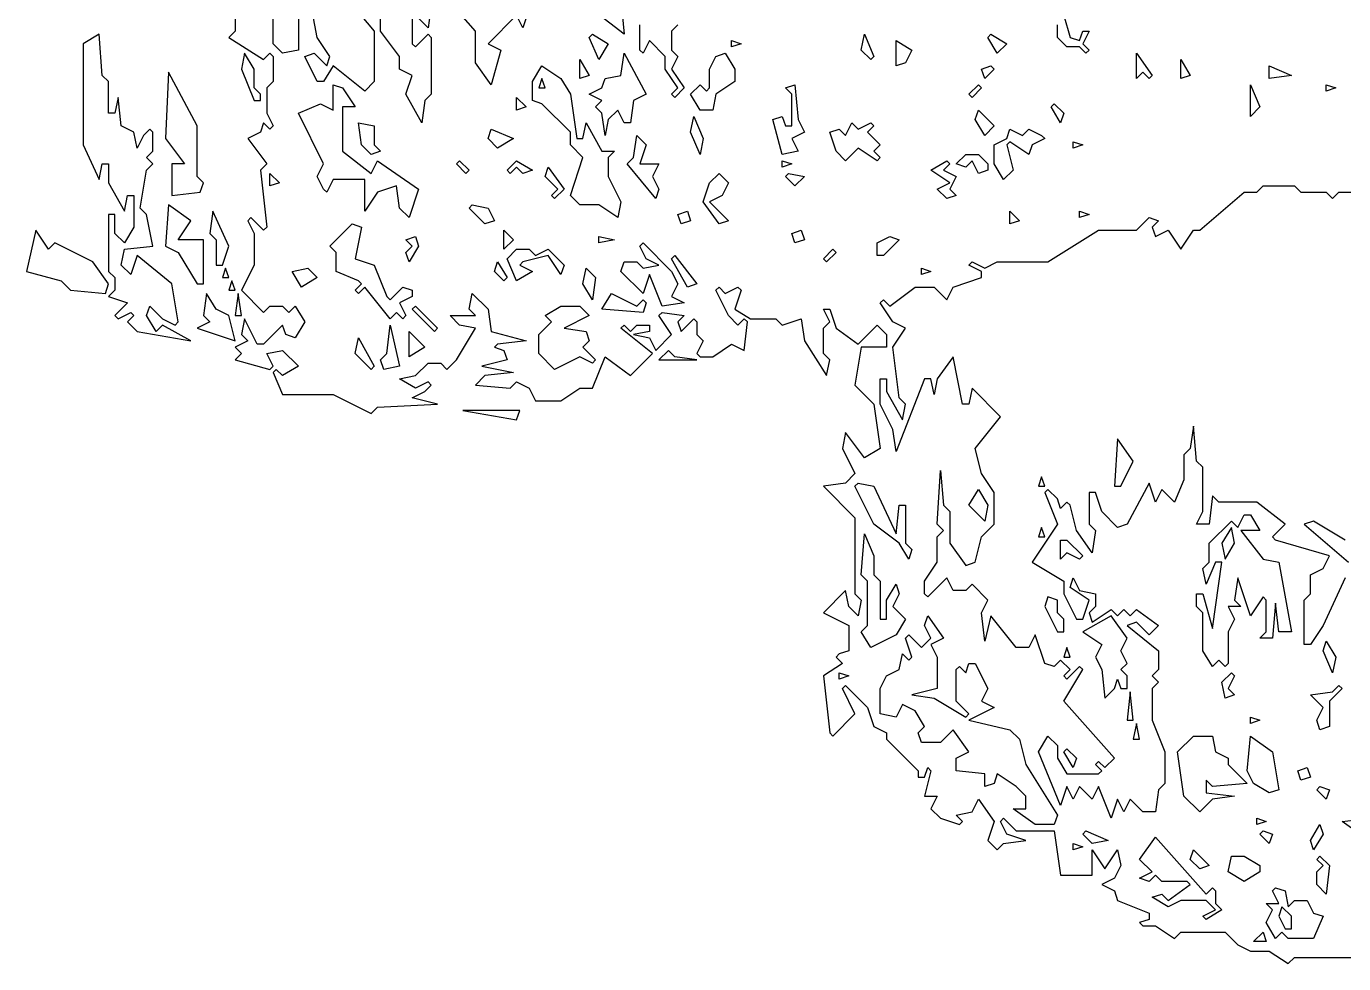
# Model space of a CAD drawing. Header units: millimetres. Extents: x -1861 to 1860, y -2 to 9002.
# Drawn here: x -1861 to -944, y 4035 to 4688 of the extents above; entities that cross this region are included whole.
import ezdxf

# ---------------------------------------------------------------- set-up
doc = ezdxf.new("R2010")
doc.units = ezdxf.units.MM
doc.layers.add('ALMOND-DRAW-PROFILE', color=7, linetype='Continuous', lineweight=25)

msp = doc.modelspace()

# ---------------------------------------------------------------- linework, layer by layer
at = {"layer": 'ALMOND-DRAW-PROFILE'}
for points in [[(-1510.59, 4700.34), (-1514.99, 4687.13), (-1519.39, 4695.94), (-1539.21, 4676.13), (-1530.4, 4671.72), (-1537.01, 4647.5), (-1548.01, 4662.92), (-1548.01, 4684.93), (-1578.84, 4720.16)], [(-1671.3, 4711.35), (-1671.3, 4671.72), (-1682.31, 4669.52), (-1688.91, 4676.13), (-1688.91, 4693.74)], [(-1640.48, 4711.35), (-1618.46, 4684.93), (-1618.46, 4649.71), (-1625.07, 4643.1), (-1647.08, 4660.71), (-1653.69, 4649.71), (-1658.09, 4649.71), (-1666.9, 4667.32), (-1660.29, 4669.52), (-1651.49, 4660.71), (-1649.29, 4667.32), (-1658.09, 4680.53), (-1662.49, 4702.54)], [(-1446.74, 4706.95), (-1444.54, 4682.73), (-1464.35, 4698.14)], [(-1142.93, 4711.35), (-1134.12, 4680.53), (-1127.51, 4678.33), (-1125.31, 4684.93), (-1120.91, 4684.93), (-1125.31, 4676.13), (-1120.91, 4671.72), (-1123.11, 4669.52), (-1127.51, 4673.92), (-1136.32, 4673.92), (-1142.93, 4680.53), (-1142.93, 4689.33)], [(-1715.33, 4698.14), (-1715.33, 4684.93), (-1719.74, 4680.53), (-1695.52, 4665.12), (-1691.12, 4669.52), (-1688.91, 4667.32), (-1688.91, 4649.71), (-1693.32, 4645.3), (-1693.32, 4627.69), (-1688.91, 4618.88), (-1691.12, 4616.68), (-1695.52, 4621.09), (-1697.72, 4614.48), (-1706.53, 4610.08), (-1693.32, 4592.47), (-1697.72, 4588.06), (-1693.32, 4548.43), (-1695.52, 4546.23), (-1704.32, 4555.04), (-1706.53, 4552.84), (-1702.12, 4544.03), (-1702.12, 4522.02), (-1710.93, 4504.4), (-1695.52, 4488.99), (-1691.12, 4493.4), (-1682.31, 4493.4), (-1677.91, 4488.99), (-1673.5, 4493.4), (-1666.9, 4482.39), (-1673.5, 4471.38), (-1680.11, 4473.58), (-1682.31, 4480.19), (-1695.52, 4466.98), (-1699.92, 4466.98), (-1708.73, 4484.59), (-1710.93, 4473.58), (-1706.53, 4469.18), (-1715.33, 4464.77), (-1710.93, 4460.37), (-1715.33, 4455.97), (-1691.12, 4449.36), (-1688.91, 4451.57), (-1693.32, 4460.37), (-1682.31, 4462.57), (-1671.3, 4451.57), (-1682.31, 4444.96), (-1686.71, 4449.36), (-1688.91, 4447.16), (-1682.31, 4431.75), (-1647.08, 4431.75), (-1620.67, 4418.54), (-1616.26, 4422.95), (-1574.43, 4425.15), (-1592.04, 4429.55), (-1583.24, 4433.95), (-1578.84, 4438.36), (-1581.04, 4440.56), (-1589.84, 4436.15), (-1600.85, 4442.76), (-1589.84, 4444.96), (-1581.04, 4453.77), (-1572.23, 4453.77), (-1567.83, 4449.36), (-1561.22, 4455.97), (-1548.01, 4477.98), (-1559.02, 4480.19), (-1565.63, 4486.79), (-1548.01, 4486.79), (-1552.42, 4491.19), (-1550.21, 4502.2), (-1539.21, 4491.19), (-1537.01, 4475.78), (-1512.79, 4469.18), (-1532.6, 4466.98), (-1534.8, 4464.77), (-1528.2, 4462.57), (-1526, 4455.97), (-1543.61, 4451.57), (-1521.59, 4447.16), (-1541.41, 4444.96), (-1548.01, 4438.36), (-1523.8, 4436.15), (-1519.39, 4440.56), (-1510.59, 4436.15), (-1506.18, 4427.35), (-1488.57, 4427.35), (-1475.36, 4436.15), (-1466.56, 4436.15), (-1457.75, 4458.17), (-1440.14, 4444.96), (-1424.73, 4460.37), (-1446.74, 4477.98), (-1444.54, 4480.19), (-1440.14, 4475.78), (-1435.73, 4480.19), (-1426.93, 4480.19), (-1426.93, 4475.78), (-1437.94, 4473.58), (-1426.93, 4471.38), (-1422.52, 4462.57), (-1411.52, 4473.58), (-1420.32, 4486.79), (-1418.12, 4488.99), (-1402.71, 4486.79), (-1407.11, 4482.39), (-1404.91, 4475.78), (-1396.11, 4484.59), (-1393.9, 4482.39), (-1393.9, 4473.58), (-1389.5, 4469.18), (-1393.9, 4460.37), (-1391.7, 4458.17), (-1382.9, 4458.17), (-1369.69, 4466.98), (-1360.88, 4462.57), (-1358.68, 4482.39), (-1360.88, 4484.59), (-1365.28, 4480.19), (-1371.89, 4486.79), (-1380.69, 4504.4), (-1378.49, 4506.6), (-1374.09, 4502.2), (-1365.28, 4506.6), (-1363.08, 4504.4), (-1367.49, 4491.19), (-1356.48, 4484.59), (-1338.86, 4484.59), (-1334.46, 4480.19), (-1321.25, 4484.59), (-1319.05, 4469.18), (-1303.64, 4444.96), (-1301.44, 4455.97), (-1305.84, 4460.37), (-1305.84, 4477.98), (-1301.44, 4482.39), (-1305.84, 4491.19), (-1301.44, 4491.19), (-1297.03, 4477.98), (-1281.62, 4466.98), (-1268.41, 4480.19), (-1261.81, 4473.58), (-1261.81, 4464.77), (-1279.42, 4464.77), (-1283.83, 4438.36), (-1270.62, 4425.15), (-1266.21, 4394.32), (-1277.22, 4387.72), (-1290.43, 4405.33), (-1292.63, 4394.32), (-1283.83, 4376.71), (-1290.43, 4370.11), (-1305.84, 4367.91), (-1283.83, 4345.89), (-1283.83, 4293.05), (-1279.42, 4288.65), (-1281.62, 4277.64), (-1288.23, 4284.25), (-1290.43, 4295.25), (-1305.84, 4279.84), (-1288.23, 4271.04), (-1288.23, 4253.42), (-1294.83, 4251.22), (-1297.03, 4249.02), (-1292.63, 4244.62), (-1305.84, 4235.81), (-1301.44, 4196.18), (-1299.24, 4193.98), (-1283.83, 4209.39), (-1292.63, 4227.01), (-1290.43, 4229.21), (-1275.02, 4213.8), (-1270.62, 4200.59), (-1261.81, 4196.18), (-1261.81, 4191.78), (-1239.79, 4169.77), (-1239.79, 4165.36), (-1235.39, 4165.36), (-1233.19, 4171.97), (-1230.99, 4169.77), (-1235.39, 4152.15), (-1226.58, 4152.15), (-1230.99, 4143.35), (-1224.38, 4136.74), (-1211.17, 4132.34), (-1208.97, 4134.54), (-1213.38, 4138.94), (-1202.37, 4141.14), (-1197.96, 4149.95), (-1186.96, 4134.54), (-1191.36, 4121.33), (-1184.76, 4114.73), (-1180.35, 4119.13), (-1164.94, 4121.33), (-1178.15, 4125.73), (-1182.55, 4134.54), (-1180.35, 4136.74), (-1171.55, 4127.94), (-1145.13, 4127.94), (-1140.72, 4097.11), (-1118.71, 4097.11), (-1118.71, 4114.73), (-1109.9, 4101.52), (-1101.1, 4114.73), (-1098.89, 4103.72), (-1103.3, 4094.91), (-1112.1, 4090.51), (-1103.3, 4086.11), (-1101.1, 4079.5), (-1079.08, 4070.69), (-1079.08, 4066.29), (-1085.68, 4064.09), (-1083.48, 4061.89), (-1074.68, 4061.89), (-1061.47, 4053.08), (-1057.06, 4057.49), (-1026.24, 4057.49), (-1017.44, 4048.68), (-1008.63, 4044.28), (-995.42, 4044.28), (-982.21, 4035.47), (-977.81, 4039.87), (-929.37, 4039.87)], [(-1592.04, 4693.74), (-1592.04, 4676.13), (-1589.84, 4673.92), (-1581.04, 4682.73), (-1578.84, 4680.53), (-1578.84, 4640.9), (-1583.24, 4636.5), (-1585.44, 4621.09), (-1596.45, 4640.9), (-1592.04, 4654.11), (-1600.85, 4658.51), (-1600.85, 4667.32), (-1614.06, 4684.93), (-1614.06, 4698.14)], [(-1578.84, 4702.54), (-1581.04, 4687.13), (-1589.84, 4695.94)], [(-1407.11, 4689.33), (-1411.52, 4684.93), (-1411.52, 4671.72), (-1407.11, 4667.32), (-1411.52, 4658.51), (-1402.71, 4645.3), (-1409.31, 4638.7), (-1411.52, 4640.9), (-1407.11, 4645.3), (-1415.92, 4658.51), (-1415.92, 4667.32), (-1426.93, 4678.33), (-1431.33, 4669.52), (-1433.53, 4671.72), (-1433.53, 4689.33)], [(-942.58, 4304.06), (-957.99, 4271.04), (-966.8, 4257.83), (-971.2, 4257.83), (-971.2, 4288.65), (-966.8, 4293.05), (-966.8, 4306.26), (-957.99, 4310.67), (-953.59, 4319.47), (-991.02, 4330.48), (-993.22, 4332.68), (-984.41, 4341.49), (-1004.23, 4356.9), (-1030.65, 4356.9), (-1035.05, 4361.3), (-1037.25, 4341.49), (-1046.06, 4341.49), (-1041.65, 4350.29), (-1041.65, 4381.12), (-1046.06, 4385.52), (-1048.26, 4409.74), (-1050.46, 4394.32), (-1054.86, 4389.92), (-1054.86, 4372.31), (-1061.47, 4356.9), (-1070.27, 4365.7), (-1074.68, 4356.9), (-1079.08, 4370.11), (-1094.49, 4341.49), (-1101.1, 4339.29), (-1112.1, 4350.29), (-1116.51, 4363.5), (-1120.91, 4363.5), (-1120.91, 4341.49), (-1116.51, 4337.08), (-1118.71, 4321.67), (-1129.72, 4337.08), (-1134.12, 4354.7), (-1136.32, 4356.9), (-1140.72, 4352.5), (-1142.93, 4359.1), (-1149.53, 4365.7), (-1151.73, 4363.5), (-1142.93, 4341.49), (-1160.54, 4315.07), (-1138.52, 4301.86), (-1138.52, 4293.05), (-1129.72, 4275.44), (-1125.31, 4275.44), (-1120.91, 4288.65), (-1134.12, 4297.46), (-1131.92, 4304.06), (-1127.51, 4295.25), (-1116.51, 4293.05), (-1116.51, 4284.25), (-1120.91, 4279.84), (-1118.71, 4273.24), (-1105.5, 4282.05), (-1101.1, 4277.64), (-1096.69, 4282.05), (-1092.29, 4277.64), (-1087.89, 4282.05), (-1072.48, 4271.04), (-1079.08, 4264.43), (-1087.89, 4273.24), (-1094.49, 4271.04), (-1072.48, 4253.42), (-1072.48, 4240.22), (-1076.88, 4235.81), (-1072.48, 4231.41), (-1076.88, 4227.01), (-1076.88, 4204.99), (-1068.07, 4182.97), (-1068.07, 4160.96), (-1072.48, 4156.56), (-1074.68, 4141.14), (-1083.48, 4141.14), (-1092.29, 4149.95), (-1096.69, 4141.14), (-1101.1, 4149.95), (-1105.5, 4136.74), (-1114.31, 4158.76), (-1118.71, 4149.95), (-1127.51, 4158.76), (-1131.92, 4149.95), (-1136.32, 4158.76), (-1140.72, 4145.55), (-1156.13, 4182.97), (-1149.53, 4193.98), (-1142.93, 4187.38), (-1142.93, 4178.57), (-1136.32, 4167.56), (-1114.31, 4167.56), (-1112.1, 4169.77), (-1116.51, 4174.17), (-1114.31, 4176.37), (-1109.9, 4171.97), (-1103.3, 4178.57), (-1138.52, 4218.2), (-1125.31, 4240.22), (-1127.51, 4242.42), (-1136.32, 4233.61), (-1138.52, 4235.81), (-1134.12, 4240.22), (-1140.72, 4246.82), (-1145.13, 4242.42), (-1151.73, 4244.62), (-1158.34, 4264.43), (-1162.74, 4255.63), (-1171.55, 4255.63), (-1189.16, 4277.64), (-1193.56, 4260.03), (-1195.76, 4279.84), (-1191.36, 4288.65), (-1202.37, 4299.66), (-1206.77, 4295.25), (-1215.58, 4295.25), (-1219.98, 4304.06), (-1233.19, 4290.85), (-1235.39, 4293.05), (-1235.39, 4301.86), (-1226.58, 4315.07), (-1226.58, 4332.68), (-1222.18, 4337.08), (-1226.58, 4341.49), (-1224.38, 4378.91), (-1222.18, 4354.7), (-1217.78, 4350.29), (-1217.78, 4328.28), (-1206.77, 4312.87), (-1200.17, 4315.07), (-1195.76, 4332.68), (-1186.96, 4341.49), (-1186.96, 4363.5), (-1195.76, 4376.71), (-1200.17, 4394.32), (-1182.55, 4416.34), (-1202.37, 4436.15), (-1204.57, 4425.15), (-1208.97, 4425.15), (-1215.58, 4458.17), (-1226.58, 4442.76), (-1228.79, 4431.75), (-1230.99, 4442.76), (-1235.39, 4442.76), (-1255.21, 4392.12), (-1257.41, 4407.53), (-1266.21, 4425.15), (-1266.21, 4442.76), (-1261.81, 4442.76), (-1261.81, 4433.95), (-1250.8, 4414.14), (-1248.6, 4425.15), (-1253, 4429.55), (-1257.41, 4464.77), (-1248.6, 4477.98), (-1257.41, 4482.39), (-1266.21, 4495.6), (-1264.01, 4497.8), (-1259.61, 4493.4), (-1242, 4506.6), (-1228.79, 4506.6), (-1219.98, 4497.8), (-1215.58, 4506.6), (-1195.76, 4513.21), (-1195.76, 4517.61), (-1204.57, 4522.02), (-1202.37, 4524.22), (-1193.56, 4519.81), (-1184.76, 4524.22), (-1149.53, 4524.22), (-1114.31, 4546.23), (-1087.89, 4546.23), (-1079.08, 4555.04), (-1072.48, 4552.84), (-1076.88, 4548.43), (-1074.68, 4541.83), (-1065.87, 4546.23), (-1057.06, 4533.02), (-1048.26, 4546.23), (-1043.85, 4546.23), (-1013.03, 4572.65), (-1004.23, 4572.65), (-999.82, 4577.05), (-977.81, 4577.05), (-973.4, 4572.65), (-955.79, 4572.65), (-951.39, 4568.25), (-946.99, 4572.65), (-938.18, 4572.65)], [(-942.58, 4330.48), (-964.6, 4343.69), (-971.2, 4341.49), (-940.38, 4315.07)]]:
    msp.add_lwpolyline(points, dxfattribs=at)
for points in [[(-1746.15, 4469.18), (-1765.97, 4480.19), (-1770.37, 4475.78), (-1776.98, 4486.79), (-1774.77, 4493.4), (-1765.97, 4484.59), (-1757.16, 4480.19), (-1754.96, 4482.39), (-1759.36, 4508.81), (-1783.58, 4528.62), (-1787.98, 4515.41), (-1794.59, 4522.02), (-1792.39, 4533.02), (-1772.57, 4535.23), (-1776.98, 4557.24), (-1781.38, 4561.64), (-1776.98, 4588.06), (-1772.57, 4592.47), (-1776.98, 4596.87), (-1772.57, 4601.27), (-1772.57, 4614.48), (-1774.77, 4616.68), (-1779.18, 4612.28), (-1783.58, 4603.47), (-1785.78, 4614.48), (-1794.59, 4618.88), (-1796.79, 4638.7), (-1798.99, 4627.69), (-1803.4, 4627.69), (-1803.4, 4649.71), (-1807.8, 4654.11), (-1810, 4682.73), (-1821.01, 4676.13), (-1821.01, 4605.68), (-1810, 4581.46), (-1807.8, 4592.47), (-1803.4, 4592.47), (-1803.4, 4579.26), (-1792.39, 4559.44), (-1790.19, 4570.45), (-1785.78, 4570.45), (-1785.78, 4548.43), (-1792.39, 4537.43), (-1798.99, 4544.03), (-1798.99, 4557.24), (-1803.4, 4557.24), (-1803.4, 4517.61), (-1798.99, 4513.21), (-1798.99, 4504.4), (-1803.4, 4500), (-1790.19, 4495.6), (-1798.99, 4486.79), (-1796.79, 4484.59), (-1787.98, 4488.99), (-1785.78, 4486.79), (-1790.19, 4482.39), (-1783.58, 4475.78)], [(-1462.15, 4665.12), (-1468.76, 4680.53), (-1466.56, 4682.73), (-1455.55, 4676.13)], [(-1369.69, 4673.92), (-1369.69, 4678.33), (-1363.08, 4676.13)], [(-1272.82, 4665.12), (-1279.42, 4671.72), (-1277.22, 4682.73), (-1270.62, 4667.32)], [(-1255.21, 4660.71), (-1255.21, 4678.33), (-1244.2, 4671.72), (-1248.6, 4662.92)], [(-1184.76, 4669.52), (-1191.36, 4680.53), (-1189.16, 4682.73), (-1178.15, 4676.13)], [(-1702.12, 4636.5), (-1697.72, 4636.5), (-1697.72, 4640.9), (-1702.12, 4645.3), (-1702.12, 4658.51), (-1708.73, 4669.52), (-1710.93, 4658.51)], [(-1457.75, 4612.28), (-1459.95, 4627.69), (-1464.35, 4632.09), (-1459.95, 4636.5), (-1468.76, 4640.9), (-1459.95, 4645.3), (-1457.75, 4651.91), (-1446.74, 4654.11), (-1444.54, 4669.52), (-1429.13, 4640.9), (-1437.94, 4636.5), (-1440.14, 4621.09), (-1444.54, 4621.09), (-1448.94, 4629.89), (-1455.55, 4623.29)], [(-1391.7, 4629.89), (-1398.31, 4640.9), (-1391.7, 4647.5), (-1387.3, 4643.1), (-1385.1, 4645.3), (-1385.1, 4658.51), (-1380.69, 4667.32), (-1374.09, 4669.52), (-1367.49, 4658.51), (-1367.49, 4649.71), (-1380.69, 4640.9), (-1382.9, 4629.89)], [(-1087.89, 4651.91), (-1087.89, 4669.52), (-1076.88, 4654.11), (-1079.08, 4651.91), (-1083.48, 4656.31)], [(-1448.94, 4555.04), (-1462.15, 4563.85), (-1475.36, 4563.85), (-1481.97, 4570.45), (-1473.16, 4596.87), (-1481.97, 4605.68), (-1481.97, 4614.48), (-1501.78, 4634.3), (-1508.39, 4636.5), (-1508.39, 4649.71), (-1501.78, 4660.71), (-1488.57, 4651.91), (-1481.97, 4640.9), (-1477.56, 4610.08), (-1473.16, 4610.08), (-1470.96, 4621.09), (-1459.95, 4601.27), (-1451.14, 4601.27), (-1455.55, 4596.87), (-1455.55, 4583.66), (-1446.74, 4566.05)], [(-1475.36, 4651.91), (-1475.36, 4665.12), (-1468.76, 4654.11)], [(-1193.56, 4651.91), (-1195.76, 4658.51), (-1189.16, 4660.71), (-1186.96, 4658.51)], [(-1057.06, 4651.91), (-1057.06, 4665.12), (-1050.46, 4654.11)], [(-995.42, 4651.91), (-995.42, 4660.71), (-980.01, 4654.11)], [(-1759.36, 4570.45), (-1739.55, 4572.65), (-1737.35, 4579.26), (-1741.75, 4583.66), (-1741.75, 4618.88), (-1761.57, 4656.31), (-1763.77, 4610.08), (-1750.56, 4592.47), (-1759.36, 4592.47)], [(-1503.98, 4645.3), (-1499.58, 4645.3), (-1501.78, 4651.91)], [(-1594.25, 4555.04), (-1600.85, 4561.64), (-1603.05, 4577.05), (-1616.26, 4572.65), (-1625.07, 4559.44), (-1625.07, 4581.46), (-1647.08, 4581.46), (-1651.49, 4572.65), (-1653.69, 4574.85), (-1658.09, 4583.66), (-1653.69, 4592.47), (-1671.3, 4627.69), (-1655.89, 4634.3), (-1647.08, 4629.89), (-1647.08, 4647.5), (-1640.48, 4645.3), (-1631.67, 4632.09), (-1640.48, 4632.09), (-1640.48, 4601.27), (-1620.67, 4585.86), (-1616.26, 4594.67), (-1587.64, 4574.85)], [(-1334.46, 4599.07), (-1341.07, 4623.29), (-1334.46, 4625.49), (-1332.26, 4618.88), (-1327.86, 4618.88), (-1327.86, 4640.9), (-1332.26, 4645.3), (-1325.66, 4647.5), (-1323.45, 4623.29), (-1319.05, 4614.48), (-1327.86, 4610.08), (-1323.45, 4601.27)], [(-1202.37, 4638.7), (-1204.57, 4640.9), (-1197.96, 4647.5), (-1195.76, 4645.3)], [(-1008.63, 4625.49), (-1008.63, 4647.5), (-1002.03, 4632.09)], [(-955.79, 4643.1), (-955.79, 4647.5), (-949.19, 4645.3)], [(-1519.39, 4629.89), (-1519.39, 4638.7), (-1512.79, 4632.09)], [(-1140.72, 4621.09), (-1147.33, 4632.09), (-1145.13, 4634.3), (-1138.52, 4627.69)], [(-1391.7, 4599.07), (-1398.31, 4614.48), (-1396.11, 4625.49), (-1389.5, 4610.08)], [(-1193.56, 4612.28), (-1200.17, 4623.29), (-1197.96, 4629.89), (-1186.96, 4618.88)], [(-1620.67, 4599.07), (-1627.27, 4605.68), (-1629.47, 4621.09), (-1618.46, 4618.88), (-1618.46, 4605.68), (-1614.06, 4601.27)], [(-1532.6, 4603.47), (-1539.21, 4610.08), (-1537.01, 4616.68), (-1521.59, 4610.08)], [(-1422.52, 4568.25), (-1442.34, 4592.47), (-1437.94, 4596.87), (-1435.73, 4612.28), (-1429.13, 4605.68), (-1433.53, 4592.47), (-1420.32, 4592.47), (-1424.73, 4583.66), (-1420.32, 4574.85)], [(-1290.43, 4594.67), (-1297.03, 4601.27), (-1301.44, 4614.48), (-1294.83, 4616.68), (-1290.43, 4612.28), (-1286.03, 4621.09), (-1281.62, 4616.68), (-1272.82, 4621.09), (-1270.62, 4618.88), (-1275.02, 4614.48), (-1266.21, 4605.68), (-1270.62, 4601.27), (-1266.21, 4596.87), (-1268.41, 4594.67), (-1281.62, 4603.47)], [(-1180.35, 4581.46), (-1186.96, 4592.47), (-1186.96, 4605.68), (-1178.15, 4610.08), (-1175.95, 4616.68), (-1167.14, 4612.28), (-1162.74, 4616.68), (-1153.93, 4612.28), (-1151.73, 4610.08), (-1160.54, 4605.68), (-1162.74, 4599.07), (-1175.95, 4607.88), (-1178.15, 4605.68), (-1173.75, 4588.06)], [(-1131.92, 4603.47), (-1131.92, 4607.88), (-1125.31, 4605.68)], [(-1554.62, 4585.86), (-1561.22, 4592.47), (-1559.02, 4594.67), (-1552.42, 4588.06)], [(-1523.8, 4585.86), (-1526, 4588.06), (-1519.39, 4594.67), (-1508.39, 4588.06), (-1514.99, 4585.86), (-1519.39, 4590.26)], [(-1334.46, 4590.26), (-1334.46, 4594.67), (-1327.86, 4592.47)], [(-1219.98, 4568.25), (-1226.58, 4574.85), (-1217.78, 4579.26), (-1230.99, 4588.06), (-1219.98, 4594.67), (-1217.78, 4592.47), (-1222.18, 4588.06), (-1213.38, 4583.66), (-1217.78, 4574.85), (-1213.38, 4570.45)], [(-1197.96, 4585.86), (-1202.37, 4594.67), (-1206.77, 4590.26), (-1213.38, 4592.47), (-1206.77, 4599.07), (-1197.96, 4599.07), (-1191.36, 4592.47), (-1191.36, 4588.06)], [(-1691.12, 4577.05), (-1691.12, 4585.86), (-1684.51, 4579.26)], [(-1492.97, 4568.25), (-1495.18, 4570.45), (-1490.77, 4574.85), (-1499.58, 4583.66), (-1497.38, 4590.26), (-1486.37, 4574.85)], [(-1378.49, 4550.64), (-1389.5, 4566.05), (-1385.1, 4579.26), (-1378.49, 4585.86), (-1371.89, 4579.26), (-1376.29, 4570.45), (-1385.1, 4566.05), (-1371.89, 4552.84)], [(-1325.66, 4577.05), (-1332.26, 4583.66), (-1330.06, 4585.86), (-1319.05, 4583.66)], [(-1741.75, 4508.81), (-1737.35, 4508.81), (-1737.35, 4539.63), (-1754.96, 4539.63), (-1746.15, 4552.84), (-1761.57, 4563.85), (-1763.77, 4535.23), (-1754.96, 4530.82)], [(-1728.54, 4522.02), (-1724.14, 4522.02), (-1719.74, 4535.23), (-1730.74, 4559.44), (-1732.94, 4544.03), (-1728.54, 4539.63)], [(-1541.41, 4550.64), (-1552.42, 4561.64), (-1550.21, 4563.85), (-1539.21, 4561.64), (-1534.8, 4552.84)], [(-1404.91, 4550.64), (-1407.11, 4557.24), (-1400.51, 4559.44), (-1398.31, 4552.84)], [(-1175.95, 4550.64), (-1175.95, 4559.44), (-1169.34, 4552.84)], [(-1127.51, 4555.04), (-1127.51, 4559.44), (-1120.91, 4557.24)], [(-1607.46, 4484.59), (-1625.07, 4506.6), (-1629.47, 4502.2), (-1631.67, 4504.4), (-1627.27, 4508.81), (-1629.47, 4511.01), (-1644.88, 4517.61), (-1644.88, 4530.82), (-1649.29, 4535.23), (-1633.87, 4550.64), (-1627.27, 4548.43), (-1631.67, 4526.42), (-1618.46, 4522.02), (-1609.66, 4500), (-1607.46, 4497.8), (-1598.65, 4506.6), (-1592.04, 4504.4), (-1592.04, 4500), (-1600.85, 4495.6), (-1596.45, 4486.79), (-1598.65, 4484.59), (-1603.05, 4488.99)], [(-1829.81, 4504.4), (-1805.6, 4502.2), (-1803.4, 4508.81), (-1814.4, 4524.22), (-1840.82, 4537.43), (-1845.22, 4533.02), (-1854.03, 4546.23), (-1860.64, 4517.61), (-1836.42, 4511.01)], [(-1594.25, 4524.22), (-1596.45, 4530.82), (-1592.04, 4535.23), (-1596.45, 4539.63), (-1589.84, 4541.83), (-1587.64, 4535.23)], [(-1528.2, 4533.02), (-1528.2, 4546.23), (-1521.59, 4539.63)], [(-1462.15, 4537.43), (-1462.15, 4541.83), (-1451.14, 4539.63)], [(-1325.66, 4537.43), (-1327.86, 4544.03), (-1321.25, 4546.23), (-1319.05, 4539.63)], [(-1268.41, 4528.62), (-1268.41, 4537.43), (-1259.61, 4541.83), (-1253, 4539.63), (-1264.01, 4528.62)], [(-1519.39, 4511.01), (-1526, 4526.42), (-1519.39, 4533.02), (-1510.59, 4533.02), (-1506.18, 4528.62), (-1497.38, 4533.02), (-1486.37, 4522.02), (-1488.57, 4515.41), (-1497.38, 4528.62), (-1514.99, 4524.22), (-1517.19, 4522.02), (-1508.39, 4517.61)], [(-1418.12, 4493.4), (-1426.93, 4515.41), (-1431.33, 4502.2), (-1446.74, 4517.61), (-1444.54, 4524.22), (-1435.73, 4524.22), (-1431.33, 4519.81), (-1420.32, 4522.02), (-1429.13, 4526.42), (-1433.53, 4535.23), (-1431.33, 4537.43), (-1411.52, 4517.61), (-1407.11, 4508.81), (-1411.52, 4500), (-1402.71, 4495.6)], [(-1303.64, 4524.22), (-1305.84, 4526.42), (-1299.24, 4533.02), (-1297.03, 4530.82)], [(-1528.2, 4511.01), (-1534.8, 4517.61), (-1532.6, 4524.22), (-1526, 4513.21)], [(-1400.51, 4506.6), (-1411.52, 4526.42), (-1409.31, 4528.62), (-1393.9, 4508.81)], [(-1724.14, 4513.21), (-1719.74, 4513.21), (-1721.94, 4519.81)], [(-1669.1, 4506.6), (-1675.7, 4517.61), (-1664.7, 4519.81), (-1658.09, 4513.21)], [(-1466.56, 4497.8), (-1473.16, 4508.81), (-1470.96, 4519.81), (-1464.35, 4513.21)], [(-1237.59, 4515.41), (-1237.59, 4519.81), (-1230.99, 4517.61)], [(-1719.74, 4504.4), (-1715.33, 4504.4), (-1717.53, 4511.01)], [(-1715.33, 4469.18), (-1719.74, 4486.79), (-1728.54, 4491.19), (-1735.15, 4502.2), (-1737.35, 4486.79), (-1732.94, 4482.39), (-1741.75, 4477.98)], [(-1715.33, 4486.79), (-1710.93, 4486.79), (-1713.13, 4502.2)], [(-1576.63, 4475.78), (-1592.04, 4491.19), (-1589.84, 4493.4), (-1574.43, 4477.98)], [(-1492.97, 4449.36), (-1503.98, 4460.37), (-1503.98, 4473.58), (-1495.18, 4482.39), (-1499.58, 4486.79), (-1488.57, 4493.4), (-1475.36, 4493.4), (-1468.76, 4486.79), (-1486.37, 4477.98), (-1470.96, 4475.78), (-1468.76, 4469.18), (-1473.16, 4464.77), (-1464.35, 4455.97), (-1466.56, 4453.77), (-1475.36, 4458.17)], [(-1459.95, 4491.19), (-1453.35, 4502.2), (-1435.73, 4493.4), (-1431.33, 4497.8), (-1429.13, 4495.6), (-1431.33, 4488.99)], [(-1611.86, 4449.36), (-1614.06, 4455.97), (-1609.66, 4460.37), (-1607.46, 4480.19), (-1600.85, 4451.57)], [(-1594.25, 4458.17), (-1594.25, 4475.78), (-1583.24, 4464.77)], [(-1620.67, 4449.36), (-1631.67, 4460.37), (-1629.47, 4471.38), (-1618.46, 4451.57)], [(-1420.32, 4455.97), (-1393.9, 4455.97), (-1409.31, 4458.17), (-1413.72, 4462.57)], [(-1519.39, 4414.14), (-1517.19, 4420.74), (-1556.82, 4420.74)], [(-1103.3, 4367.91), (-1098.89, 4367.91), (-1090.09, 4385.52), (-1101.1, 4400.93)], [(-1156.13, 4367.91), (-1151.73, 4367.91), (-1153.93, 4374.51)], [(-1246.4, 4317.27), (-1253, 4328.28), (-1270.62, 4341.49), (-1283.83, 4367.91), (-1281.62, 4370.11), (-1270.62, 4367.91), (-1255.21, 4334.88), (-1253, 4354.7), (-1248.6, 4354.7), (-1248.6, 4328.28), (-1244.2, 4323.87)], [(-1193.56, 4343.69), (-1204.57, 4354.7), (-1197.96, 4365.7), (-1191.36, 4354.7)], [(-1035.05, 4242.42), (-1041.65, 4253.42), (-1041.65, 4279.84), (-1046.06, 4284.25), (-1046.06, 4293.05), (-1041.65, 4293.05), (-1035.05, 4268.84), (-1028.44, 4315.07), (-1032.85, 4315.07), (-1039.45, 4299.66), (-1041.65, 4310.67), (-1037.25, 4315.07), (-1037.25, 4328.28), (-1021.84, 4343.69), (-1017.44, 4339.29), (-1013.03, 4348.09), (-1008.63, 4348.09), (-1002.03, 4337.08), (-1015.23, 4337.08), (-999.82, 4317.27), (-988.82, 4315.07), (-980.01, 4266.63), (-988.82, 4266.63), (-991.02, 4286.45), (-993.22, 4262.23), (-1002.03, 4262.23), (-997.62, 4266.63), (-997.62, 4288.65), (-999.82, 4290.85), (-1008.63, 4277.64), (-1017.44, 4304.06), (-1019.64, 4288.65), (-1015.23, 4284.25), (-1024.04, 4284.25), (-1019.64, 4275.44), (-1024.04, 4266.63), (-1024.04, 4244.62), (-1026.24, 4242.42), (-1030.65, 4246.82)], [(-1156.13, 4332.68), (-1151.73, 4332.68), (-1153.93, 4339.29)], [(-1026.24, 4317.27), (-1019.64, 4328.28), (-1021.84, 4339.29), (-1028.44, 4328.28)], [(-1272.82, 4255.63), (-1279.42, 4266.63), (-1275.02, 4271.04), (-1275.02, 4301.86), (-1279.42, 4306.26), (-1277.22, 4334.88), (-1270.62, 4319.47), (-1270.62, 4306.26), (-1266.21, 4301.86), (-1266.21, 4275.44), (-1261.81, 4275.44), (-1261.81, 4288.65), (-1255.21, 4299.66), (-1253, 4293.05), (-1257.41, 4284.25), (-1248.6, 4275.44), (-1255.21, 4264.43)], [(-1140.72, 4317.27), (-1140.72, 4330.48), (-1136.32, 4330.48), (-1125.31, 4319.47), (-1127.51, 4317.27), (-1136.32, 4321.67)], [(-1142.93, 4266.63), (-1138.52, 4266.63), (-1138.52, 4275.44), (-1142.93, 4279.84), (-1142.93, 4288.65), (-1149.53, 4290.85), (-1151.73, 4284.25)], [(-1158.34, 4132.34), (-1173.75, 4143.35), (-1164.94, 4143.35), (-1164.94, 4152.15), (-1171.55, 4158.76), (-1184.76, 4167.56), (-1186.96, 4160.96), (-1193.56, 4158.76), (-1193.56, 4167.56), (-1213.38, 4169.77), (-1213.38, 4178.57), (-1204.57, 4182.97), (-1215.58, 4198.39), (-1224.38, 4189.58), (-1237.59, 4189.58), (-1239.79, 4196.18), (-1235.39, 4200.59), (-1242, 4211.59), (-1250.8, 4216), (-1255.21, 4207.19), (-1266.21, 4209.39), (-1266.21, 4227.01), (-1261.81, 4235.81), (-1253, 4240.22), (-1250.8, 4251.22), (-1246.4, 4246.82), (-1244.2, 4249.02), (-1248.6, 4262.23), (-1246.4, 4264.43), (-1237.59, 4255.63), (-1230.99, 4262.23), (-1235.39, 4271.04), (-1233.19, 4277.64), (-1222.18, 4262.23), (-1230.99, 4257.83), (-1226.58, 4249.02), (-1226.58, 4227.01), (-1244.2, 4222.6), (-1228.79, 4220.4), (-1206.77, 4207.19), (-1204.57, 4209.39), (-1213.38, 4218.2), (-1213.38, 4240.22), (-1211.17, 4242.42), (-1206.77, 4238.01), (-1204.57, 4244.62), (-1200.17, 4244.62), (-1191.36, 4227.01), (-1195.76, 4218.2), (-1186.96, 4213.8), (-1204.57, 4204.99), (-1175.95, 4198.39), (-1169.34, 4191.78), (-1164.94, 4174.17), (-1142.93, 4138.94), (-1145.13, 4132.34)], [(-1109.9, 4220.4), (-1103.3, 4227.01), (-1101.1, 4233.61), (-1098.89, 4227.01), (-1094.49, 4227.01), (-1094.49, 4235.81), (-1098.89, 4240.22), (-1094.49, 4244.62), (-1098.89, 4253.42), (-1094.49, 4262.23), (-1105.5, 4277.64), (-1125.31, 4266.63), (-1112.1, 4257.83), (-1116.51, 4249.02), (-1112.1, 4240.22)], [(-1138.52, 4249.02), (-1134.12, 4249.02), (-1136.32, 4255.63)], [(-951.39, 4238.01), (-957.99, 4253.42), (-955.79, 4260.03), (-949.19, 4249.02)], [(-1294.83, 4233.61), (-1294.83, 4238.01), (-1288.23, 4235.81)], [(-1026.24, 4220.4), (-1028.44, 4231.41), (-1021.84, 4238.01), (-1019.64, 4235.81), (-1024.04, 4227.01), (-1019.64, 4222.6)], [(-960.2, 4198.39), (-962.4, 4204.99), (-957.99, 4213.8), (-966.8, 4222.6), (-951.39, 4224.8), (-946.99, 4229.21), (-944.78, 4227.01), (-953.59, 4218.2), (-953.59, 4200.59)], [(-1094.49, 4204.99), (-1090.09, 4204.99), (-1092.29, 4224.8)], [(-1090.09, 4191.78), (-1085.68, 4191.78), (-1087.89, 4202.79)], [(-1008.63, 4202.79), (-1008.63, 4207.19), (-1002.03, 4204.99)], [(-1043.85, 4141.14), (-1054.86, 4152.15), (-1059.27, 4182.97), (-1048.26, 4193.98), (-1035.05, 4193.98), (-1032.85, 4182.97), (-1024.04, 4178.57), (-1024.04, 4174.17), (-1010.83, 4160.96), (-1035.05, 4158.76), (-1039.45, 4163.16), (-1039.45, 4154.35), (-1019.64, 4152.15), (-1035.05, 4149.95)], [(-995.42, 4154.35), (-1006.43, 4160.96), (-1010.83, 4169.77), (-1008.63, 4193.98), (-993.22, 4182.97), (-988.82, 4156.56)], [(-1131.92, 4171.97), (-1138.52, 4182.97), (-1136.32, 4185.18), (-1129.72, 4178.57)], [(-973.4, 4163.16), (-975.61, 4169.77), (-969, 4171.97), (-966.8, 4165.36)], [(-955.79, 4149.95), (-962.4, 4156.56), (-960.2, 4158.76), (-953.59, 4156.56)], [(-929.37, 4123.53), (-944.78, 4134.54), (-924.97, 4136.74), (-922.77, 4138.94), (-927.17, 4143.35), (-916.16, 4145.55), (-909.56, 4138.94), (-922.77, 4134.54), (-916.16, 4132.34), (-913.96, 4125.73)], [(-1004.23, 4132.34), (-1004.23, 4136.74), (-997.62, 4134.54)], [(-1118.71, 4119.13), (-1125.31, 4125.73), (-1123.11, 4127.94), (-1107.7, 4121.33)], [(-995.42, 4119.13), (-1002.03, 4125.73), (-999.82, 4127.94), (-993.22, 4125.73)], [(-964.6, 4114.73), (-966.8, 4121.33), (-960.2, 4132.34), (-957.99, 4125.73)], [(-1131.92, 4114.73), (-1131.92, 4119.13), (-1125.31, 4116.93)], [(-1039.45, 4066.29), (-1041.65, 4068.49), (-1032.85, 4072.9), (-1039.45, 4079.5), (-1057.06, 4079.5), (-1065.87, 4075.1), (-1076.88, 4081.7), (-1070.27, 4083.9), (-1065.87, 4079.5), (-1050.46, 4090.51), (-1052.66, 4092.71), (-1070.27, 4092.71), (-1074.68, 4097.11), (-1079.08, 4092.71), (-1085.68, 4094.91), (-1076.88, 4099.32), (-1085.68, 4108.12), (-1074.68, 4123.53), (-1039.45, 4083.9), (-1035.05, 4088.31), (-1032.85, 4086.11), (-1032.85, 4077.3), (-1028.44, 4072.9)], [(-1043.85, 4101.52), (-1050.46, 4108.12), (-1048.26, 4114.73), (-1037.25, 4103.72)], [(-1013.03, 4092.71), (-1024.04, 4099.32), (-1021.84, 4110.32), (-1013.03, 4110.32), (-1002.03, 4103.72), (-1002.03, 4099.32)], [(-955.79, 4083.9), (-962.4, 4090.51), (-962.4, 4099.32), (-957.99, 4103.72), (-962.4, 4108.12), (-960.2, 4110.32), (-953.59, 4103.72)], [(-991.02, 4053.08), (-997.62, 4064.09), (-993.22, 4072.9), (-997.62, 4077.3), (-988.82, 4077.3), (-993.22, 4086.11), (-991.02, 4088.31), (-984.41, 4086.11), (-982.21, 4075.1), (-977.81, 4079.5), (-969, 4079.5), (-964.6, 4070.69), (-957.99, 4068.49), (-964.6, 4053.08), (-982.21, 4053.08), (-986.61, 4057.49)], [(-984.41, 4059.69), (-980.01, 4059.69), (-980.01, 4068.49), (-986.61, 4075.1), (-988.82, 4068.49)], [(-1006.43, 4050.88), (-999.82, 4057.49), (-997.62, 4050.88)]]:
    msp.add_lwpolyline(points, close=True, dxfattribs=at)

doc.saveas('drawing.dxf')
